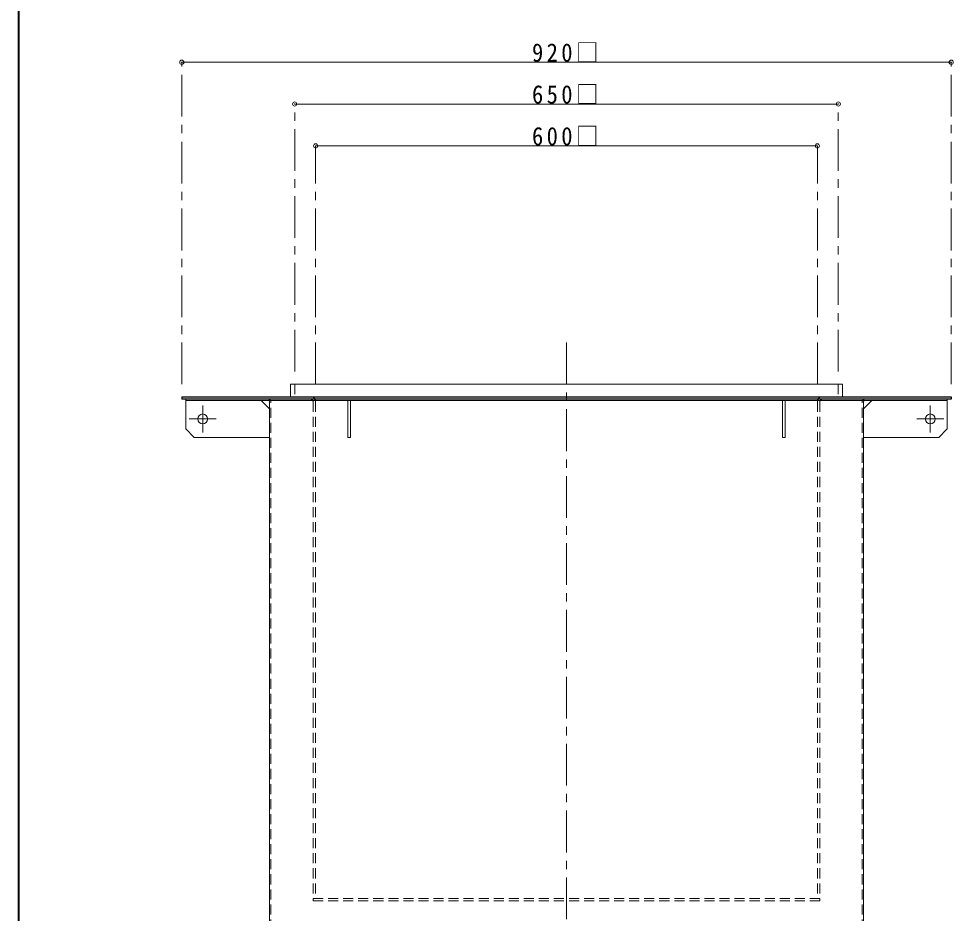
# Model space of a CAD drawing. Units: millimetres, scale not verified. Extents: x -2065 to 1985, y -1413 to 1397.
# Drawn here: x -2065 to -948, y -856 to 214 of the extents above; entities that cross this region are included whole.
import ezdxf

# ---------------------------------------------------------------- set-up
doc = ezdxf.new("R2010")
doc.units = ezdxf.units.MM
doc.header["$LTSCALE"] = 10
doc.header["$PDMODE"] = 32
doc.header["$PDSIZE"] = 5
doc.linetypes.add('CHAIN1', pattern=[8, 5, -1, 1, -1])
doc.linetypes.add('DASHED1', pattern=[1.8, 1.2, -0.6])
doc.layers.add('0-0_ﾚｲﾔ1', color=7, linetype='Continuous', lineweight=18)
doc.styles.add('ＭＳ ゴシック', font='')
doc.styles.get('ＭＳ ゴシック').set_extended_font_data('MS Gothic')

msp = doc.modelspace()

# ---------------------------------------------------------------- linework, layer by layer
at = {"layer": '0-0_ﾚｲﾔ1', "color": 1, "lineweight": 40}
msp.add_line((-2065.35, -1413.31), (-2065.35, 1396.69), dxfattribs=at)
at = {"layer": '0-0_ﾚｲﾔ1', "color": 4, "linetype": 'CHAIN1', "lineweight": 9}
for p, q in [((-1870.35, -223.31), (-1870.35, 161.69)), ((-950.35, -223.31), (-950.35, 161.69)), ((-1735.35, -208.31), (-1735.35, 111.69)), ((-1085.35, -208.31), (-1085.35, 111.69)), ((-1710.35, -223.31), (-1710.35, 61.69)), ((-1110.35, -223.31), (-1110.35, 61.69)), ((-1410.35, -173.31), (-1410.35, -948.31)), ((-1845.35, -280.91), (-1845.35, -248.91)), ((-975.35, -280.91), (-975.35, -248.91)), ((-1861.35, -264.91), (-1829.35, -264.91)), ((-959.35, -264.91), (-991.35, -264.91))]:
    msp.add_line(p, q, dxfattribs=at)
at = {"layer": '0-0_ﾚｲﾔ1', "color": 4, "lineweight": 9}
for p, q in [((-950.35, 161.69), (-1870.35, 161.69)), ((-1085.35, 111.69), (-1735.35, 111.69)), ((-1110.35, 61.69), (-1710.35, 61.69)), ((-1865.35, -242.91), (-1865.35, -276.91)), ((-1765.35, -252.91), (-1775.35, -242.91)), ((-1055.35, -252.91), (-1045.35, -242.91)), ((-955.35, -242.91), (-955.35, -276.91)), ((-1865.35, -276.91), (-1855.35, -286.91)), ((-955.35, -276.91), (-965.35, -286.91)), ((-1855.35, -286.91), (-1765.35, -286.91)), ((-965.35, -286.91), (-1055.35, -286.91))]:
    msp.add_line(p, q, dxfattribs=at)
at = {"layer": '0-0_ﾚｲﾔ1'}
for p, q in [((-1740.35, -223.31), (-1080.35, -223.31)), ((-1740.35, -223.31), (-1740.35, -238.31)), ((-1080.35, -223.31), (-1080.35, -238.31)), ((-1865.35, -241.31), (-1865.35, -242.91)), ((-955.35, -242.91), (-1865.35, -242.91)), ((-1765.35, -244.51), (-1765.35, -878.31)), ((-1668.75, -242.91), (-1668.75, -286.91)), ((-1151.95, -242.91), (-1151.95, -286.91)), ((-1055.35, -244.51), (-1055.35, -878.31)), ((-955.35, -241.31), (-955.35, -242.91))]:
    msp.add_line(p, q, dxfattribs=at)
at = {"layer": '0-0_ﾚｲﾔ1', "color": 4, "linetype": 'DASHED1', "lineweight": 9}
for p, q in [((-1735.35, -223.31), (-1735.35, -238.31)), ((-1085.35, -223.31), (-1085.35, -238.31)), ((-1763.75, -893.51), (-1763.75, -244.51)), ((-1710.35, -244.31), (-1710.35, -838.31)), ((-1110.35, -244.31), (-1110.35, -838.31)), ((-1107.35, -244.31), (-1107.35, -841.31)), ((-1056.95, -893.51), (-1056.95, -244.51)), ((-1713.35, -838.31), (-1107.35, -838.31))]:
    msp.add_line(p, q, dxfattribs=at)
at = {"layer": '0-0_ﾚｲﾔ1', "color": 5, "lineweight": 25}
for p, q in [((-1870.35, -238.31), (-1870.35, -241.31)), ((-1870.35, -238.31), (-950.35, -238.31)), ((-950.35, -241.31), (-1870.35, -241.31)), ((-950.35, -238.31), (-950.35, -241.31))]:
    msp.add_line(p, q, dxfattribs=at)
at = {"layer": '0-0_ﾚｲﾔ1', "color": 4, "linetype": 'DASHED1', "lineweight": 9}
msp.add_lwpolyline([(-1713.35, -244.31), (-1713.35, -841.31), (-1107.35, -841.31)], dxfattribs=at)
at = {"layer": '0-0_ﾚｲﾔ1'}
for points in [[(-1671.95, -242.91), (-1671.95, -286.91), (-1668.75, -286.91)], [(-1148.75, -242.91), (-1148.75, -286.91), (-1151.95, -286.91)]]:
    msp.add_lwpolyline(points, dxfattribs=at)
at = {"layer": '0-0_ﾚｲﾔ1', "color": 4, "lineweight": 9}
for centre in [(-1845.35, -264.91), (-975.35, -264.91)]:
    msp.add_circle(centre, 6, dxfattribs=at)
at = {"layer": '0-0_ﾚｲﾔ1', "color": 4, "linetype": 'DASHED1', "lineweight": 9}
for centre, radius, start, end in [((-1766.95, -244.51), 3.2, 0, 90), ((-1716.35, -244.31), 6, 0, 90), ((-1716.35, -244.31), 3, 0, 90), ((-1104.35, -244.31), 6, 90, 180), ((-1104.35, -244.31), 3, 90, 180), ((-1053.75, -244.51), 3.2, 90, 180)]:
    msp.add_arc(centre, radius, start, end, dxfattribs=at)
at = {"layer": '0-0_ﾚｲﾔ1'}
for centre, start, end in [((-1766.95, -244.51), 0, 90), ((-1053.75, -244.51), 90, 180)]:
    msp.add_arc(centre, 1.6, start, end, dxfattribs=at)
at = {"layer": '0-0_ﾚｲﾔ1', "color": 4}
for p in [(-1870.35, 161.69), (-950.35, 161.69), (-1735.35, 111.69), (-1085.35, 111.69), (-1710.35, 61.69), (-1110.35, 61.69)]:
    msp.add_point(p, dxfattribs=at)

# ---------------------------------------------------------------- texts
at = {"layer": '0-0_ﾚｲﾔ1', "char_height": 21.99, "attachment_point": 7, "style": 'ＭＳ ゴシック'}
for s, insert in [('\\T1.3;\\W0.9;920□', (-1451.6, 161.69)), ('\\T1.3;\\W0.9;650□', (-1451.6, 111.69)), ('\\T1.3;\\W0.9;600□', (-1451.6, 61.69))]:
    msp.add_mtext(s, dxfattribs=dict(at, insert=insert))

doc.saveas('drawing.dxf')
